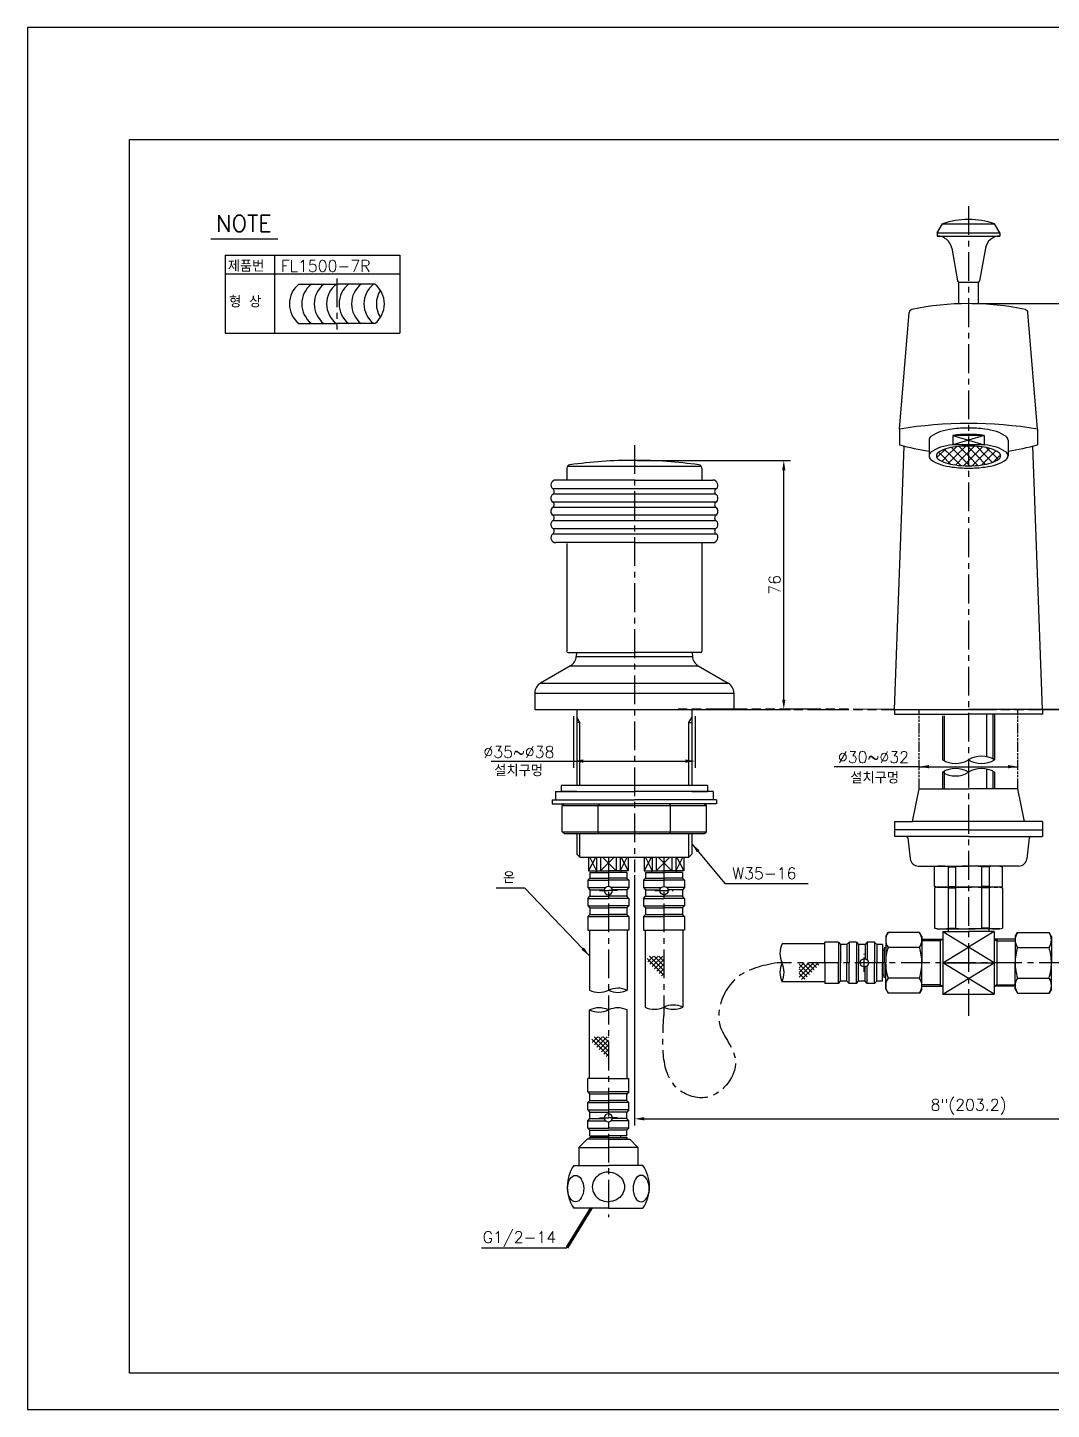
# Model space of a CAD drawing. Extents: x 516 to 1110, y 0 to 420.
# Drawn here: x 516.2 to 827.5, y 0 to 420 of the extents above; entities that cross this region are included whole.
import ezdxf

# ---------------------------------------------------------------- set-up
doc = ezdxf.new("R2010")
doc.units = 0
doc.header["$LTSCALE"] = 7
doc.header["$MEASUREMENT"] = 0
doc.linetypes.add('CENTER', pattern=[2, 1.25, -0.25, 0.25, -0.25])
doc.linetypes.add('PHANTOM', pattern=[0.8, 0.45, -0.05, 0.1, -0.05, 0.1, -0.05])
doc.layers.get('0').update_dxf_attribs({"color": 2, "linetype": 'CONTINUOUS'})
for name, color, linetype in [('CL', 1, 'CENTER'), ('D', 2, 'CONTINUOUS'), ('DIM', 2, 'CONTINUOUS'), ('DWG', 7, 'CONTINUOUS'), ('PH', 3, 'PHANTOM')]:
    doc.layers.add(name, color=color, linetype=linetype)
doc.styles.add('GHS', font='ROMANS', dxfattribs={"bigfont": 'GHS'})
doc.dimstyles.new('STANDARD$7', dxfattribs={"dimtxt": 3.5, "dimasz": 3, "dimexe": 1, "dimexo": 0.0625, "dimgap": 1, "dimtad": 1, "dimdec": 4, "dimzin": 0, "dimdsep": 46, "dimtxsty": 'GHS', "dimcen": 1, "dimclrt": 2, "dimadec": 0, "dimazin": 0, "dimtfac": 1, "dimtdec": 4, "dimtofl": 0, "dimtmove": 0, "dimatfit": 3, "dimfxl": 0, "dimtolj": 1, "dimtzin": 0, "dimarcsym": 0})

# ---------------------------------------------------------------- blocks, each defined once
blk = doc.blocks.new('BORDER')
for p, q in [((1, 1), (0, 1)), ((0, 1), (0, 0)), ((0, 0), (1, 0))]:
    blk.add_line(p, q)
blk = doc.blocks.new('*X51')
at = {"color": 0}
for p, q in [((202.27, 1241.71), (204.35, 1243.8)), ((206.09, 1241.71), (204.09, 1243.71)), ((204.92, 1241.71), (207.72, 1244.51)), ((208.74, 1241.71), (206.18, 1244.27)), ((207.57, 1241.71), (210.57, 1244.72)), ((211.39, 1241.71), (208.51, 1244.59)), ((211.39, 1244.36), (211.03, 1244.72)), ((211.39, 1242.89), (213.18, 1244.68)), ((214.04, 1241.71), (211.39, 1244.36)), ((212.87, 1241.71), (215.6, 1244.44)), ((216.69, 1241.71), (213.77, 1244.64)), ((215.52, 1241.71), (217.8, 1243.99)), ((219.35, 1241.71), (216.83, 1244.22)), ((218.18, 1241.71), (219.71, 1243.25)), ((201.76, 1241.21), (202.27, 1241.71)), ((203.44, 1241.71), (202.35, 1242.8)), ((203.28, 1240.07), (204.92, 1241.71)), ((205.94, 1239.2), (203.44, 1241.71)), ((205.23, 1239.37), (207.57, 1241.71)), ((209.01, 1238.79), (206.09, 1241.71)), ((207.46, 1238.95), (210.22, 1241.71)), ((211.39, 1239.06), (208.74, 1241.71)), ((209.9, 1238.74), (211.39, 1240.24)), ((210.22, 1241.71), (211.39, 1242.89)), ((211.39, 1240.24), (212.87, 1241.71)), ((214.27, 1238.83), (211.39, 1241.71)), ((211.39, 1241.71), (211.39, 1241.71)), ((211.75, 1238.7), (211.39, 1239.06)), ((212.53, 1238.72), (215.52, 1241.71)), ((216.6, 1239.15), (214.04, 1241.71)), ((215.42, 1238.96), (218.18, 1241.71)), ((218.69, 1239.72), (216.69, 1241.71)), ((218.92, 1239.81), (220.83, 1241.71)), ((220.44, 1240.62), (219.35, 1241.71)), ((220.83, 1241.71), (221.11, 1241.99))]:
    blk.add_line(p, q, dxfattribs=at)

msp = doc.modelspace()

# ---------------------------------------------------------------- linework, layer by layer
at = {"color": 4}
for p, q in [((547.23, 386), (1096.23, 386)), ((547.23, 11), (547.23, 386)), ((1096.23, 11), (547.23, 11))]:
    msp.add_line(p, q, dxfattribs=at)
at = {"color": 7, "linetype": 'Continuous'}
for p, q in [((683.11, 230.07), (683.05, 228.89)), ((718.28, 230.07), (718.35, 228.89)), ((681.3, 226.04), (672.2, 220.78)), ((720.09, 226.04), (729.2, 220.78)), ((670.45, 217.75), (670.45, 212.77)), ((730.95, 217.75), (730.95, 212.77)), ((670.45, 212.77), (700.7, 212.77)), ((683.2, 212.77), (683.2, 189.77)), ((718.2, 212.77), (730.95, 212.77)), ((718.2, 212.77), (718.2, 189.77)), ((675.7, 185.27), (700.7, 185.27)), ((675.7, 185.27), (675.7, 184.07)), ((676.7, 187.77), (676.7, 185.27)), ((683.2, 187.77), (678.45, 187.77)), ((725.7, 185.27), (700.7, 185.27)), ((718.2, 187.77), (722.95, 187.77)), ((724.7, 187.77), (724.7, 185.27)), ((725.7, 185.27), (725.7, 184.07)), ((675.7, 184.07), (700.7, 184.07)), ((679.33, 184.07), (678.76, 183.57)), ((678.76, 183.57), (722.64, 183.57)), ((678.76, 175.57), (678.76, 183.57)), ((690.01, 184.07), (689.73, 183.57)), ((689.73, 175.57), (689.73, 183.57)), ((725.7, 184.07), (700.7, 184.07)), ((711.38, 184.07), (711.67, 183.57)), ((711.67, 175.57), (711.67, 183.57)), ((722.06, 184.07), (722.64, 183.57)), ((722.64, 175.57), (722.64, 183.57)), ((678.76, 175.57), (722.64, 175.57)), ((679.33, 175.07), (678.76, 175.57)), ((679.33, 175.07), (722.06, 175.07)), ((683.2, 175.07), (683.2, 168.77)), ((690.01, 175.07), (689.73, 175.57)), ((711.38, 175.07), (711.67, 175.57)), ((718.2, 175.07), (718.2, 168.77)), ((722.06, 175.07), (722.64, 175.57)), ((683.2, 168.77), (684.2, 167.77)), ((718.2, 168.77), (717.2, 167.77)), ((700.7, 167.77), (684.2, 167.77)), ((717.2, 167.77), (700.7, 167.77)), ((717.2, 167.77), (715.7, 167.77))]:
    msp.add_line(p, q, dxfattribs=at)
at = {"color": 2, "linetype": 'Continuous'}
for p, q in [((683.1, 230.03), (683.15, 230.07)), ((676.77, 187.77), (676.7, 187.77)), ((724.62, 187.77), (724.7, 187.77)), ((675.7, 184.15), (675.75, 184.07)), ((725.7, 184.15), (725.64, 184.07))]:
    msp.add_line(p, q, dxfattribs=at)
at = {"color": 2}
for p, q in [((704.63, 137.03), (709.7, 131.96)), ((704.75, 135.99), (706.5, 137.74)), ((705.33, 137.74), (709.7, 133.37)), ((705.45, 135.28), (707.91, 137.74)), ((706.16, 134.57), (709.33, 137.74)), ((706.75, 137.74), (709.7, 134.78)), ((706.87, 133.87), (709.7, 136.71)), ((707.57, 133.16), (709.7, 135.29)), ((708.16, 137.74), (709.7, 136.2)), ((709.58, 137.74), (709.7, 137.61)), ((750.77, 131.37), (755.14, 135.74)), ((750.77, 135.61), (750.9, 135.74)), ((750.77, 132.78), (753.73, 135.74)), ((750.77, 134.2), (752.31, 135.74)), ((753.94, 132.19), (750.77, 135.36)), ((751.48, 130.66), (756.56, 135.74)), ((754.64, 132.9), (751.81, 135.74)), ((755.35, 133.61), (753.22, 135.74)), ((756.06, 134.32), (754.64, 135.74)), ((756.77, 135.02), (756.05, 135.74)), ((757.47, 135.73), (757.46, 135.74)), ((708.28, 132.45), (709.7, 133.88)), ((708.99, 131.75), (709.7, 132.46)), ((709.7, 131.04), (709.7, 131.05)), ((753.23, 131.49), (750.77, 133.95)), ((752.52, 130.78), (750.77, 132.53)), ((687.72, 112.53), (692.8, 107.45)), ((687.84, 111.48), (689.59, 113.24)), ((688.43, 113.24), (692.8, 108.87)), ((688.54, 110.78), (691, 113.24)), ((689.25, 110.07), (692.42, 113.24)), ((689.84, 113.24), (692.8, 110.28)), ((689.96, 109.36), (692.8, 112.2)), ((690.67, 108.66), (692.8, 110.79)), ((691.25, 113.24), (692.8, 111.69)), ((691.37, 107.95), (692.8, 109.37)), ((692.67, 113.24), (692.8, 113.11)), ((692.08, 107.24), (692.8, 107.96)), ((692.79, 106.53), (692.8, 106.54))]:
    msp.add_line(p, q, dxfattribs=at)
at = {"color": 7, "linetype": 'Continuous'}
for centre, start, end in [((679.55, 229.07), 300, 357), ((721.84, 229.07), 183, 240), ((673.95, 217.75), 120, 180), ((727.45, 217.75), 0, 60)]:
    msp.add_arc(centre, 3.5, start, end, dxfattribs=at)
at = {"color": 2, "linetype": 'Continuous'}
for centre, radius, start, end in [((751.73, 138.59), 6.77, 154.671, 204.893), ((751.73, 132.89), 6.77, 155.107, 205.329), ((739.45, 132.84), 6.78, 335.1431, 25.293), ((689.94, 133.52), 6.77, 244.671, 294.893), ((695.69, 121.24), 6.78, 65.1431, 115.293), ((695.65, 133.52), 6.77, 245.107, 295.329), ((689.94, 115.28), 6.77, 65.107, 115.329), ((695.65, 115.28), 6.77, 64.671, 114.893), ((706.84, 128.39), 6.77, 244.671, 294.893), ((712.59, 116.11), 6.78, 65.1431, 115.293), ((712.55, 128.39), 6.77, 245.107, 295.329), ((689.9, 127.56), 6.78, 245.1431, 295.293)]:
    msp.add_arc(centre, radius, start, end, dxfattribs=at)
at = {"layer": 'CL'}
for p, q in [((802.3, 365.74), (802.3, 119.6)), ((610.26, 343.76), (610.26, 328.2)), ((860.52, 135.74), (744.08, 135.74))]:
    msp.add_line(p, q, dxfattribs=at)
at = {"layer": 'CL', "color": 1}
for p, q in [((700.7, 293.12), (700.7, 163.34)), ((692.8, 167.77), (692.8, 58.38)), ((709.7, 167.77), (709.7, 119.69)), ((709.7, 167.77), (709.7, 142.82))]:
    msp.add_line(p, q, dxfattribs=at)
at = {"layer": 'CL', "ltscale": 0.5}
for p, q in [((690.05, 157.7), (692.8, 157.7)), ((695.55, 157.7), (692.8, 157.7)), ((706.95, 157.7), (712.45, 157.7)), ((770.61, 132.99), (770.61, 138.49)), ((690.05, 88.62), (692.8, 88.62)), ((695.55, 88.62), (692.8, 88.62))]:
    msp.add_line(p, q, dxfattribs=at)
at = {"layer": 'CL', "color": 1}
msp.add_spline([(744.08, 135.74), (731.89, 131.18), (726.71, 116.78), (731.44, 106.06), (723.18, 94.95), (714.83, 96.74), (709.7, 119.69)], degree=3, dxfattribs=at)
at = {"layer": 'D'}
for p, q in [((571.97, 355.8), (592.35, 355.8)), ((576.26, 350.83), (629.37, 350.83)), ((576.26, 350.83), (576.26, 327.12)), ((591.26, 350.83), (591.26, 327.12)), ((629.37, 350.83), (629.37, 327.12)), ((576.26, 345.13), (629.37, 345.13)), ((576.26, 327.12), (629.37, 327.12)), ((807.09, 296.07), (797.5, 293.23)), ((797.5, 296.07), (807.09, 293.23)), ((682.2, 210.68), (682.2, 195.05)), ((684.1, 208.77), (683.2, 210.33)), ((717.3, 208.77), (718.2, 210.33)), ((719.2, 210.68), (719.2, 195.05)), ((684.1, 189.77), (684.1, 208.77)), ((717.3, 189.77), (717.3, 208.77)), ((657.12, 197.05), (716.2, 197.05)), ((684.1, 167.87), (684.1, 175.07)), ((717.3, 167.87), (717.3, 175.07)), ((688.86, 167.77), (686.8, 163.7)), ((687.15, 167.77), (689.23, 163.7)), ((690.4, 163.7), (694.47, 167.77)), ((695.19, 163.7), (691.13, 167.77)), ((698.44, 167.77), (696.36, 163.7)), ((696.73, 167.77), (698.8, 163.7)), ((705.76, 167.77), (703.7, 163.7)), ((704.05, 167.77), (706.13, 163.7)), ((711.37, 167.77), (707.3, 163.7)), ((712.09, 163.7), (708.03, 167.77)), ((715.34, 167.77), (713.26, 163.7)), ((713.63, 167.77), (715.7, 163.7)), ((728.24, 159.85), (753.53, 159.85)), ((667.44, 158.41), (658.67, 158.41)), ((654.25, 49.06), (680.15, 49.06))]:
    msp.add_line(p, q, dxfattribs=at)
at = {"layer": 'D', "color": 2}
for p, q in [((803.3, 336.12), (851.5, 336.12)), ((825.8, 212.77), (851.5, 212.77))]:
    msp.add_line(p, q, dxfattribs=at)
at = {"layer": 'D', "color": 7}
for p in [(776.61, 140.24), (776.61, 131.24)]:
    msp.add_line(p, (776.61, 135.74), dxfattribs=at)
at = {"layer": 'D'}
for points in [[(685.2, 197.55), (685.2, 196.55), (682.2, 197.05)], [(716.2, 197.55), (716.2, 196.55), (719.2, 197.05)]]:
    msp.add_solid(points, dxfattribs=at)
at = {"layer": 'DIM'}
for p, q in [((701.7, 288.47), (748.13, 288.47)), ((746.13, 215.77), (746.13, 285.47)), ((731.95, 212.77), (748.13, 212.77)), ((787.3, 195.35), (761.47, 195.35)), ((787.3, 195.35), (817.3, 195.35)), ((700.7, 162.34), (700.7, 86.32)), ((703.7, 88.32), (900.9, 88.32))]:
    msp.add_line(p, q, dxfattribs=at)
for points in [[(745.63, 285.47), (746.63, 285.47), (746.13, 288.47)], [(745.63, 215.77), (746.63, 215.77), (746.13, 212.77)], [(790.3, 195.85), (790.3, 194.85), (787.3, 195.35)], [(814.3, 195.85), (814.3, 194.85), (817.3, 195.35)], [(703.7, 88.82), (703.7, 87.82), (700.7, 88.32)]]:
    msp.add_solid(points, dxfattribs=at)
at = {"layer": 'DWG'}
for p, q in [((792.8, 357.66), (794.38, 360.4)), ((792.8, 357.66), (792.8, 356.66)), ((792.8, 357.66), (811.8, 357.66)), ((794.38, 360.4), (810.21, 360.4)), ((811.8, 357.66), (810.21, 360.4)), ((811.8, 357.66), (811.8, 356.66)), ((792.8, 356.66), (811.8, 356.66)), ((797.18, 352.94), (798.92, 343.07)), ((807.41, 352.94), (805.67, 343.07)), ((598.71, 342.03), (610.26, 342.03)), ((621.81, 342.03), (610.26, 342.03)), ((799.3, 342.66), (805.3, 342.66)), ((799.3, 336.06), (799.3, 342.66)), ((799.42, 342.66), (805.18, 342.66)), ((805.3, 336.06), (805.3, 342.66)), ((781.3, 297.97), (784.23, 333.38)), ((823.3, 297.97), (820.36, 333.38)), ((598.71, 330.03), (610.26, 330.03)), ((621.81, 330.03), (610.26, 330.03)), ((781.3, 297.97), (781.3, 293.18)), ((790.3, 294.57), (790.3, 289.82)), ((797.5, 296.07), (797.5, 293.22)), ((807.09, 296.07), (797.5, 296.07)), ((807.09, 296.07), (807.09, 293.22)), ((814.3, 294.57), (814.3, 289.82)), ((823.3, 297.97), (823.3, 293.18)), ((779.8, 212.77), (782.76, 292.8)), ((807.09, 293.22), (797.5, 293.22)), ((824.8, 212.77), (821.83, 292.8)), ((680.2, 286.11), (680.2, 282.47)), ((680.42, 286.74), (720.97, 286.74)), ((721.2, 286.11), (721.2, 282.47)), ((700.7, 282.47), (676.8, 282.47)), ((700.7, 282.47), (724.6, 282.47)), ((725.5, 279.77), (675.9, 279.77)), ((725.5, 278.17), (675.9, 278.17)), ((725.5, 275.77), (675.9, 275.77)), ((725.5, 274.17), (675.9, 274.17)), ((725.5, 271.77), (675.9, 271.77)), ((675.9, 270.17), (725.5, 270.17)), ((675.9, 267.77), (725.5, 267.77)), ((675.9, 266.17), (725.5, 266.17)), ((680.2, 263.47), (676.8, 263.47)), ((684.7, 263.47), (680.2, 263.47)), ((700.7, 263.47), (680.2, 263.47)), ((680.2, 263.17), (680.2, 230.37)), ((700.7, 263.47), (721.2, 263.47)), ((716.7, 263.47), (721.2, 263.47)), ((721.2, 263.47), (721.2, 230.37)), ((721.2, 263.47), (724.6, 263.47)), ((680.5, 230.07), (700.7, 230.07)), ((683.05, 228.89), (718.35, 228.89)), ((720.9, 230.07), (700.7, 230.07)), ((681.3, 226.04), (720.09, 226.04)), ((672.2, 220.78), (729.2, 220.78)), ((670.45, 217.75), (730.95, 217.75)), ((670.45, 212.77), (683.2, 212.77)), ((700.7, 212.77), (730.95, 212.77)), ((779.8, 212.77), (802.3, 212.77)), ((779.8, 212.77), (779.8, 211.27)), ((779.8, 211.27), (802.3, 211.27)), ((794.4, 210.77), (794.4, 197.43)), ((824.8, 212.77), (802.3, 212.77)), ((824.8, 211.27), (802.3, 211.27)), ((807.8, 211.27), (807.8, 198.38)), ((810.2, 211.27), (810.2, 197.43)), ((824.8, 212.77), (824.8, 211.27)), ((684.1, 208.77), (683.2, 208.77)), ((717.3, 208.77), (718.2, 208.77)), ((794.4, 193.66), (794.4, 188.65)), ((807.8, 194.62), (807.8, 188.65)), ((810.2, 193.66), (810.2, 188.65)), ((678.45, 189.77), (722.95, 189.77)), ((678.45, 189.77), (678.45, 187.77)), ((722.95, 189.77), (722.95, 187.77)), ((676.7, 187.77), (700.7, 187.77)), ((724.7, 187.77), (700.7, 187.77)), ((785.3, 178.65), (787.3, 188.65)), ((787.3, 188.65), (802.3, 188.65)), ((817.3, 188.65), (802.3, 188.65)), ((819.3, 178.65), (817.3, 188.65)), ((779.8, 178.65), (785.3, 178.65)), ((779.8, 178.65), (779.8, 176.15)), ((824.8, 178.65), (785.3, 178.65)), ((824.8, 178.65), (824.8, 176.15)), ((802.3, 176.15), (779.8, 176.15)), ((779.8, 176.15), (779.8, 174.15)), ((802.3, 174.15), (779.8, 174.15)), ((783.85, 173.71), (784.55, 167.38)), ((802.3, 176.15), (824.8, 176.15)), ((802.3, 174.15), (824.8, 174.15)), ((820.75, 173.71), (820.04, 167.38)), ((824.8, 176.15), (824.8, 174.15)), ((686.8, 167.77), (686.8, 163.7)), ((689.23, 167.77), (689.23, 163.7)), ((690.4, 167.77), (690.4, 163.7)), ((695.19, 167.77), (695.19, 163.7)), ((696.36, 167.77), (696.36, 163.7)), ((698.8, 167.77), (698.8, 163.7)), ((703.7, 167.77), (703.7, 163.7)), ((706.13, 167.77), (706.13, 163.7)), ((707.3, 167.77), (707.3, 163.7)), ((712.09, 167.77), (712.09, 163.7)), ((713.26, 167.77), (713.26, 163.7)), ((715.7, 167.77), (715.7, 163.7)), ((787.03, 165.15), (802.3, 165.15)), ((792.8, 165.15), (792, 164.94)), ((792, 158.97), (792, 164.94)), ((792.8, 165.15), (793.95, 165.15)), ((796.06, 164.94), (796.06, 158.97)), ((796.06, 164.94), (798.32, 164.94)), ((798.32, 164.94), (798.32, 158.97)), ((817.56, 165.15), (802.3, 165.15)), ((808.53, 164.94), (806.28, 164.94)), ((806.28, 164.94), (806.28, 158.97)), ((808.53, 164.94), (808.53, 158.97)), ((811.8, 165.15), (810.65, 165.15)), ((811.8, 165.15), (812.6, 164.94)), ((812.6, 158.97), (812.6, 164.94)), ((686.55, 160.82), (687.2, 161.47)), ((686.55, 160.82), (692.8, 160.82)), ((686.55, 160.82), (686.55, 158.59)), ((686.8, 163.7), (692.8, 163.7)), ((687.2, 163.2), (692.8, 163.2)), ((687.2, 163.2), (687.2, 161.47)), ((687.2, 161.47), (692.8, 161.47)), ((689.05, 163.7), (689.05, 163.2)), ((698.8, 163.7), (692.8, 163.7)), ((698.4, 163.2), (692.8, 163.2)), ((698.4, 161.47), (692.8, 161.47)), ((699.05, 160.82), (692.8, 160.82)), ((696.55, 163.7), (696.55, 163.2)), ((698.4, 163.2), (698.4, 161.47)), ((699.05, 160.82), (698.4, 161.47)), ((699.05, 160.82), (699.05, 158.59)), ((703.45, 160.82), (704.1, 161.47)), ((703.45, 160.82), (709.7, 160.82)), ((703.45, 160.82), (703.45, 158.59)), ((703.7, 163.7), (709.7, 163.7)), ((704.1, 163.2), (709.7, 163.2)), ((704.1, 163.2), (704.1, 161.47)), ((704.1, 161.47), (709.7, 161.47)), ((705.95, 163.7), (705.95, 163.2)), ((715.7, 163.7), (709.7, 163.7)), ((715.3, 163.2), (709.7, 163.2)), ((715.3, 161.47), (709.7, 161.47)), ((715.95, 160.82), (709.7, 160.82)), ((713.45, 163.7), (713.45, 163.2)), ((715.3, 163.2), (715.3, 161.47)), ((715.95, 160.82), (715.3, 161.47)), ((715.95, 160.82), (715.95, 158.59)), ((686.55, 158.59), (691.91, 158.59)), ((686.55, 158.59), (687.2, 157.94)), ((686.55, 155.32), (687.2, 155.97)), ((687.2, 157.94), (691.57, 157.94)), ((687.2, 157.94), (687.2, 155.97)), ((687.2, 155.97), (692.8, 155.97)), ((698.4, 155.97), (692.8, 155.97)), ((699.05, 158.59), (693.68, 158.59)), ((698.4, 157.94), (694.02, 157.94)), ((699.05, 158.59), (698.4, 157.94)), ((698.4, 157.94), (698.4, 155.97)), ((699.05, 155.32), (698.4, 155.97)), ((703.45, 158.59), (708.81, 158.59)), ((703.45, 158.59), (704.1, 157.94)), ((703.45, 155.32), (704.1, 155.97)), ((704.1, 157.94), (708.47, 157.94)), ((704.1, 157.94), (704.1, 155.97)), ((704.1, 155.97), (709.7, 155.97)), ((715.3, 155.97), (709.7, 155.97)), ((715.95, 158.59), (710.58, 158.59)), ((715.3, 157.94), (710.92, 157.94)), ((715.95, 158.59), (715.3, 157.94)), ((715.3, 157.94), (715.3, 155.97)), ((715.95, 155.32), (715.3, 155.97)), ((792.8, 158.75), (792, 158.97)), ((792.8, 158.75), (792, 158.54)), ((792, 158.54), (792, 146.27)), ((792.8, 158.75), (802.3, 158.75)), ((796.06, 158.97), (798.32, 158.97)), ((796.06, 158.54), (796.06, 146.27)), ((796.06, 158.54), (798.32, 158.54)), ((798.32, 158.54), (798.32, 146.27)), ((811.8, 158.75), (802.3, 158.75)), ((808.53, 158.97), (806.28, 158.97)), ((806.28, 158.54), (806.28, 146.27)), ((808.53, 158.54), (806.28, 158.54)), ((808.53, 158.54), (808.53, 146.27)), ((811.8, 158.75), (812.6, 158.97)), ((811.8, 158.75), (812.6, 158.54)), ((812.6, 158.54), (812.6, 146.27)), ((686.55, 155.32), (686.55, 153.09)), ((686.55, 155.32), (692.8, 155.32)), ((686.55, 153.09), (692.8, 153.09)), ((686.55, 153.09), (687.2, 152.44)), ((687.2, 152.44), (687.2, 150.47)), ((687.2, 152.43), (692.8, 152.43)), ((699.05, 155.32), (692.8, 155.32)), ((699.05, 153.09), (692.8, 153.09)), ((698.4, 152.43), (692.8, 152.43)), ((699.05, 153.09), (698.4, 152.44)), ((698.4, 152.44), (698.4, 150.47)), ((699.05, 155.32), (699.05, 153.09)), ((703.45, 155.32), (709.7, 155.32)), ((703.45, 155.32), (703.45, 153.09)), ((703.45, 153.09), (709.7, 153.09)), ((703.45, 153.09), (704.1, 152.44)), ((704.1, 152.44), (704.1, 150.47)), ((704.1, 152.43), (709.7, 152.43)), ((715.95, 155.32), (709.7, 155.32)), ((715.95, 153.09), (709.7, 153.09)), ((715.3, 152.43), (709.7, 152.43)), ((715.95, 153.09), (715.3, 152.44)), ((715.3, 152.44), (715.3, 150.47)), ((715.95, 155.32), (715.95, 153.09)), ((686.55, 149.82), (687.2, 150.47)), ((686.55, 149.82), (692.8, 149.82)), ((686.55, 149.82), (686.55, 145.7)), ((687.18, 150.46), (692.8, 150.46)), ((698.41, 150.46), (692.8, 150.46)), ((699.05, 149.82), (692.8, 149.82)), ((699.05, 149.82), (698.4, 150.47)), ((699.05, 149.82), (699.05, 145.7)), ((703.45, 149.82), (704.1, 150.47)), ((703.45, 149.82), (709.7, 149.82)), ((703.45, 149.82), (703.45, 145.7)), ((704.08, 150.46), (709.7, 150.46)), ((715.31, 150.46), (709.7, 150.46)), ((715.95, 149.82), (709.7, 149.82)), ((715.95, 149.82), (715.3, 150.47)), ((715.95, 149.82), (715.95, 145.7)), ((686.55, 145.7), (692.8, 145.7)), ((687.05, 145.7), (687.05, 127.39)), ((699.05, 145.7), (692.8, 145.7)), ((698.55, 145.7), (698.55, 127.39)), ((703.45, 145.7), (709.7, 145.7)), ((703.95, 145.7), (703.95, 122.27)), ((715.95, 145.7), (709.7, 145.7)), ((715.45, 145.7), (715.45, 122.27)), ((777.11, 143.74), (777.82, 144.98)), ((777.11, 143.74), (777.11, 135.74)), ((787.39, 144.98), (777.82, 144.98)), ((788.11, 143.74), (787.39, 144.98)), ((788.11, 143.74), (788.11, 135.74)), ((788.11, 142.88), (794.5, 142.88)), ((792.8, 146.05), (792, 146.27)), ((792.8, 146.05), (802.3, 146.05)), ((793.68, 142.88), (793.68, 128.62)), ((794.5, 145.25), (794.5, 126.25)), ((794.5, 145.25), (802.3, 145.25)), ((796.06, 146.27), (798.32, 146.27)), ((796.1, 146.05), (796.1, 145.25)), ((811.8, 146.05), (802.3, 146.05)), ((810.1, 145.25), (802.3, 145.25)), ((808.53, 146.27), (806.28, 146.27)), ((808.5, 146.05), (808.5, 145.25)), ((810.1, 145.25), (810.1, 126.25)), ((816.48, 142.88), (810.1, 142.88)), ((810.91, 142.88), (810.91, 128.62)), ((811.8, 146.05), (812.6, 146.27)), ((816.48, 143.74), (817.2, 144.98)), ((816.48, 143.74), (816.48, 135.74)), ((817.2, 144.98), (826.77, 144.98)), ((827.48, 143.74), (826.77, 144.98)), ((827.48, 143.74), (827.48, 135.74)), ((758.61, 141.49), (745.6, 141.49)), ((758.61, 135.74), (758.61, 141.99)), ((762.73, 141.99), (758.61, 141.99)), ((762.73, 141.99), (763.38, 141.34)), ((762.73, 141.99), (762.73, 135.74)), ((763.36, 141.35), (763.36, 135.74)), ((765.34, 141.34), (763.38, 141.34)), ((765.99, 141.99), (765.34, 141.34)), ((765.34, 141.34), (765.34, 135.74)), ((765.99, 141.99), (765.99, 135.74)), ((768.23, 141.99), (765.99, 141.99)), ((768.23, 141.99), (768.88, 141.34)), ((768.23, 141.99), (768.23, 135.74)), ((770.84, 141.34), (768.88, 141.34)), ((768.88, 141.34), (768.88, 135.74)), ((771.49, 141.99), (770.84, 141.34)), ((770.84, 141.34), (770.84, 136.97)), ((773.73, 141.99), (771.49, 141.99)), ((771.49, 141.99), (771.49, 136.62)), ((773.73, 141.99), (774.38, 141.34)), ((773.73, 141.99), (773.73, 135.74)), ((774.38, 141.34), (774.38, 135.74)), ((776.11, 141.34), (774.38, 141.34)), ((776.11, 141.34), (776.11, 135.74)), ((776.61, 139.49), (776.11, 139.49)), ((787.39, 140.36), (777.82, 140.36)), ((817.2, 140.36), (826.77, 140.36)), ((758.61, 135.74), (758.61, 129.49)), ((762.73, 129.49), (762.73, 135.74)), ((763.36, 130.12), (763.36, 135.74)), ((765.34, 130.14), (765.34, 135.74)), ((765.99, 129.49), (765.99, 135.74)), ((768.23, 129.49), (768.23, 135.74)), ((768.88, 130.14), (768.88, 135.74)), ((770.84, 130.14), (770.84, 134.51)), ((771.49, 129.49), (771.49, 134.86)), ((773.73, 129.49), (773.73, 135.74)), ((774.38, 130.14), (774.38, 135.74)), ((776.11, 130.14), (776.11, 135.74)), ((777.11, 127.74), (777.11, 135.74)), ((788.11, 127.74), (788.11, 135.74)), ((794.5, 135.75), (810.1, 135.73)), ((816.48, 127.74), (816.48, 135.74)), ((827.48, 127.74), (827.48, 135.74)), ((776.61, 131.99), (776.11, 131.99)), ((787.39, 131.12), (777.82, 131.12)), ((817.2, 131.12), (826.77, 131.12)), ((758.61, 129.99), (745.6, 129.99)), ((762.73, 129.49), (758.61, 129.49)), ((762.73, 129.49), (763.38, 130.14)), ((765.34, 130.14), (763.38, 130.14)), ((765.99, 129.49), (765.34, 130.14)), ((768.23, 129.49), (765.99, 129.49)), ((768.23, 129.49), (768.88, 130.14)), ((770.84, 130.14), (768.88, 130.14)), ((771.49, 129.49), (770.84, 130.14)), ((773.73, 129.49), (771.49, 129.49)), ((773.73, 129.49), (774.38, 130.14)), ((776.11, 130.14), (774.38, 130.14)), ((777.11, 127.74), (777.82, 126.5)), ((787.39, 126.5), (777.82, 126.5)), ((788.11, 127.74), (787.39, 126.5)), ((788.11, 128.62), (794.5, 128.62)), ((794.5, 126.25), (810.1, 126.25)), ((816.48, 128.62), (810.1, 128.62)), ((816.48, 127.74), (817.2, 126.5)), ((817.2, 126.5), (826.77, 126.5)), ((827.48, 127.74), (826.77, 126.5)), ((687.05, 100.62), (687.05, 121.4)), ((698.55, 100.62), (698.55, 121.4)), ((686.55, 96.5), (686.55, 100.62)), ((692.8, 100.62), (686.55, 100.62)), ((692.8, 100.62), (699.05, 100.62)), ((699.05, 96.5), (699.05, 100.62)), ((686.55, 96.5), (692.8, 96.5)), ((686.55, 96.5), (687.2, 95.85)), ((686.55, 93.23), (687.2, 93.88)), ((686.55, 91), (686.55, 93.23)), ((686.55, 93.23), (692.8, 93.23)), ((687.18, 95.87), (692.8, 95.87)), ((687.2, 93.88), (687.2, 95.85)), ((687.2, 93.89), (692.8, 93.89)), ((699.05, 96.5), (692.8, 96.5)), ((698.41, 95.87), (692.8, 95.87)), ((698.4, 93.89), (692.8, 93.89)), ((699.05, 93.23), (692.8, 93.23)), ((699.05, 96.5), (698.4, 95.85)), ((698.4, 93.88), (698.4, 95.85)), ((699.05, 93.23), (698.4, 93.88)), ((699.05, 91), (699.05, 93.23)), ((686.55, 91), (692.8, 91)), ((686.55, 91), (687.2, 90.35)), ((686.55, 87.73), (687.2, 88.38)), ((687.2, 90.35), (692.8, 90.35)), ((687.2, 88.38), (687.2, 90.35)), ((687.2, 88.38), (691.57, 88.38)), ((699.05, 91), (692.8, 91)), ((698.4, 90.35), (692.8, 90.35)), ((698.4, 88.38), (694.02, 88.38)), ((699.05, 91), (698.4, 90.35)), ((698.4, 88.38), (698.4, 90.35)), ((699.05, 87.73), (698.4, 88.38)), ((686.55, 87.73), (691.91, 87.73)), ((686.55, 85.5), (686.55, 87.73)), ((686.55, 85.5), (692.8, 85.5)), ((686.55, 85.5), (687.2, 84.85)), ((687.2, 83.12), (687.2, 84.85)), ((687.2, 84.85), (692.8, 84.85)), ((699.05, 85.5), (692.8, 85.5)), ((698.4, 84.85), (692.8, 84.85)), ((699.05, 87.73), (693.68, 87.73)), ((699.05, 85.5), (698.4, 84.85)), ((698.4, 83.12), (698.4, 84.85)), ((699.05, 85.5), (699.05, 87.73)), ((686.3, 82.12), (683.8, 79.62)), ((692.8, 82.12), (686.3, 82.12)), ((692.8, 82.62), (687.1, 82.62)), ((688.55, 82.62), (687.1, 82.62)), ((687.1, 82.12), (687.1, 82.62)), ((687.2, 83.12), (692.8, 83.12)), ((689.05, 82.62), (689.05, 83.12)), ((698.4, 83.12), (692.8, 83.12)), ((692.8, 82.62), (698.5, 82.62)), ((692.8, 82.12), (699.3, 82.12)), ((696.55, 82.62), (696.55, 83.12)), ((697.05, 82.62), (698.5, 82.62)), ((698.5, 82.12), (698.5, 82.62)), ((699.3, 82.12), (701.8, 79.62)), ((683.8, 79.62), (683.8, 74.12)), ((683.8, 79.62), (692.8, 79.62)), ((701.8, 79.62), (692.8, 79.62)), ((701.8, 79.62), (701.8, 74.12)), ((682.3, 74.12), (692.8, 74.12)), ((703.3, 74.12), (692.8, 74.12)), ((692.8, 61.12), (682.3, 61.12)), ((692.8, 61.12), (703.3, 61.12))]:
    msp.add_line(p, q, dxfattribs=at)
at = {"layer": 'DWG', "color": 2}
for p, q in [((794.9, 210.77), (794.9, 197.15)), ((809.7, 211.27), (809.7, 197.71)), ((794.9, 193.94), (794.9, 188.65)), ((809.7, 193.94), (809.7, 188.65)), ((794.5, 142.88), (793.68, 142.41)), ((794.5, 145.25), (802.3, 140.5)), ((810.1, 145.25), (802.3, 140.5)), ((810.1, 142.88), (810.91, 142.41)), ((793.68, 142.41), (788.11, 142.41)), ((794.5, 135.75), (802.3, 140.5)), ((810.1, 135.75), (802.3, 140.5)), ((810.91, 142.41), (816.48, 142.41)), ((802.3, 131), (794.5, 135.75)), ((802.3, 131), (810.1, 135.75)), ((794.5, 126.25), (802.3, 131)), ((810.1, 126.25), (802.3, 131)), ((793.68, 129.09), (788.11, 129.09)), ((793.68, 129.09), (794.5, 128.62)), ((810.91, 129.09), (810.1, 128.62)), ((810.91, 129.09), (816.48, 129.09))]:
    msp.add_line(p, q, dxfattribs=at)
at = {"layer": 'DWG', "color": 7, "linetype": 'Continuous'}
for p, q in [((777.11, 140.24), (776.61, 140.24)), ((777.11, 131.24), (776.61, 131.24))]:
    msp.add_line(p, q, dxfattribs=at)
at = {"layer": 'DWG'}
for points in [[(814.3, 294.57, 0.236739), (813.73, 295.69, 0.08552), (810.78, 297.19, 0.043127), (807.22, 297.97, 0.031837), (802.3, 298.28, 0.031837), (797.37, 297.97, 0.043127), (793.81, 297.19, 0.08552), (790.86, 295.69, 0.236739), (790.3, 294.57, 0.236739)], [(790.3, 289.82, 0.236739), (790.86, 288.7, 0.08552), (793.81, 287.2, 0.043127), (797.37, 286.42, 0.031837), (802.3, 286.11, 0.031837), (807.22, 286.42, 0.043127), (810.78, 287.2, 0.08552), (813.73, 288.7, 0.236739), (814.3, 289.82, 0.236739), (813.73, 290.94, 0.08552), (810.78, 292.44, 0.043127), (807.22, 293.21, 0.000828), (807.09, 293.23, 0.031837)], [(797.5, 293.23, 0.000828), (797.37, 293.21, 0.043127), (793.81, 292.44, 0.08552), (790.86, 290.94, 0.236739), (790.3, 289.82, 0.236739)]]:
    msp.add_lwpolyline(points, format="xyb", dxfattribs=at)
msp.add_lwpolyline([(792.55, 289.82, 0.236739), (793, 288.91, 0.08552), (795.4, 287.69, 0.043127), (798.3, 287.06, 0.031837), (802.3, 286.8, 0.031837), (806.3, 287.06, 0.043127), (809.19, 287.69, 0.08552), (811.59, 288.91, 0.236739), (812.05, 289.82, 0.236739), (811.59, 290.73, 0.08552), (809.19, 291.95, 0.043127), (806.3, 292.58, 0.031837), (802.3, 292.83, 0.031837), (798.3, 292.58, 0.043127), (795.4, 291.95, 0.08552), (793, 290.73, 0.236739)], format="xyb", close=True, dxfattribs=at)
for centre in [(709.7, 157.7), (770.61, 135.74)]:
    msp.add_circle(centre, 1.25, dxfattribs=at)
for centre, radius, start, end in [((802.3, 336.16), 25.5, 90, 108.0909), ((802.3, 336.16), 25.5, 71.9091, 90), ((792.75, 352.16), 4.5, 10, 89.4331), ((811.84, 352.16), 4.5, 90.5669, 170), ((603.47, 336.03), 7.66, 128.4079, 231.5921), ((607.25, 336.03), 7.66, 128.4079, 231.5921), ((611.03, 336.03), 7.66, 128.4079, 231.5921), ((614.81, 336.03), 7.66, 128.4079, 231.5921), ((618.59, 336.03), 7.66, 128.4079, 231.5921), ((622.37, 336.03), 7.66, 128.4079, 231.5921), ((626.15, 336.03), 7.66, 128.4079, 231.5921), ((617.05, 336.03), 7.66, 308.4079, 51.5921), ((799.42, 343.16), 0.5, 190, 270), ((805.18, 343.16), 0.5, 270, 350), ((629.93, 336.03), 7.66, 147.2106, 212.7894), ((802.3, 254.12), 82, 77.8383, 102.1617), ((785.23, 333.3), 1, 102.1617, 175.2555), ((819.36, 333.3), 1, 4.7445, 77.8383), ((802.3, 168.36), 131.3, 80.7964, 99.2036), ((802.3, 259.01), 37.37, 82.6265, 97.3735), ((802.3, 371.03), 80.63, 254.9033, 261.441), ((802.3, 371.03), 80.63, 278.559, 285.0967), ((681.2, 286.11), 1, 98.0161, 180), ((700.7, 147.64), 140.83, 90, 98.0161), ((700.7, 147.64), 140.83, 81.9839, 90), ((720.2, 286.11), 1, 0, 81.9839), ((676.8, 280.97), 1.5, 90, 233.1301), ((724.6, 280.97), 1.5, 306.8699, 90), ((676.8, 276.97), 1.5, 126.8699, 233.1301), ((675.3, 278.97), 1, 306.8699, 53.1301), ((726.1, 278.97), 1, 126.8699, 233.1301), ((724.6, 276.97), 1.5, 306.8699, 53.1301), ((676.8, 272.97), 1.5, 126.8699, 233.1301), ((675.3, 274.97), 1, 306.8699, 53.1301), ((726.1, 274.97), 1, 126.8699, 233.1301), ((724.6, 272.97), 1.5, 306.8699, 53.1301), ((676.8, 268.97), 1.5, 126.8699, 233.1301), ((675.3, 270.97), 1, 306.8699, 53.1301), ((726.1, 270.97), 1, 126.8699, 233.1301), ((724.6, 268.97), 1.5, 306.8699, 53.1301), ((676.8, 264.97), 1.5, 126.8699, 270), ((675.3, 266.97), 1, 306.8699, 53.1301), ((724.6, 264.97), 1.5, 270, 53.1301), ((726.1, 266.97), 1, 126.8699, 233.1301), ((680.5, 230.37), 0.3, 180, 270), ((720.9, 230.37), 0.3, 270, 0), ((783.35, 173.65), 0.5, 6.3402, 90), ((821.24, 173.65), 0.5, 90, 173.6598), ((787.03, 167.65), 2.5, 186.3402, 270), ((794.03, 155.43), 9.73, 77.9474, 102.0526), ((802.3, 128.1), 37.05, 90, 96.1659), ((802.3, 128.1), 37.05, 83.8341, 90), ((810.56, 155.43), 9.73, 77.9474, 102.0526), ((817.56, 167.65), 2.5, 270, 353.6598), ((692.8, 157.7), 1.25, 90, 270), ((692.8, 157.7), 1.25, 270, 90), ((794.03, 168.48), 9.73, 257.9474, 282.0526), ((794.03, 149.02), 9.73, 77.9523, 102.0477), ((802.3, 195.81), 37.05, 263.8341, 270), ((802.3, 121.7), 37.05, 90, 96.1659), ((802.3, 195.81), 37.05, 270, 276.1659), ((802.3, 121.7), 37.05, 83.8341, 90), ((810.56, 168.48), 9.73, 257.9474, 282.0526), ((810.56, 149.02), 9.73, 77.9523, 102.0477), ((781.2, 142.67), 4.09, 145.6158, 214.3842), ((784.02, 142.67), 4.09, 325.6158, 34.3842), ((794.03, 155.79), 9.73, 257.9523, 282.0477), ((802.3, 183.11), 37.05, 263.8341, 270), ((802.3, 183.11), 37.05, 270, 276.1659), ((810.56, 155.79), 9.73, 257.9523, 282.0477), ((820.57, 142.67), 4.09, 145.6158, 214.3842), ((823.39, 142.67), 4.09, 325.6158, 34.3842), ((792.39, 135.74), 15.29, 162.412, 180), ((772.82, 135.74), 15.29, 0, 17.588), ((831.77, 135.74), 15.29, 162.412, 180), ((812.2, 135.74), 15.29, 0, 17.588), ((792.39, 135.74), 15.29, 180, 197.588), ((772.82, 135.74), 15.29, 342.412, 0), ((831.77, 135.74), 15.29, 180, 197.588), ((812.2, 135.74), 15.29, 342.412, 0), ((781.2, 128.81), 4.09, 145.6158, 214.3842), ((784.02, 128.81), 4.09, 325.6158, 34.3842), ((820.57, 128.81), 4.09, 145.6158, 214.3842), ((823.39, 128.81), 4.09, 325.6158, 34.3842), ((692.8, 88.62), 1.25, 90, 270), ((692.8, 88.62), 1.25, 270, 90), ((691.86, 67.62), 11.56, 145.7945, 214.2055), ((693.73, 67.62), 11.56, 325.7945, 34.2055)]:
    msp.add_arc(centre, radius, start, end, dxfattribs=at)
at = {"layer": 'DWG', "color": 2}
for centre, start, end in [((798.35, 203.85), 238.4124, 301.5876), ((806.25, 191), 58.4124, 121.5876), ((806.25, 203.85), 238.4124, 301.5876), ((798.35, 187.24), 58.4124, 121.5876), ((798.35, 200.08), 238.4124, 301.5876), ((806.25, 187.24), 58.4124, 121.5876)]:
    msp.add_arc(centre, 7.54, start, end, dxfattribs=at)
at = {"layer": 'DWG'}
msp.add_ellipse((692.8, 67.62), major_axis=(-4.9, 0), ratio=0.918559, start_param=4.712389, end_param=7.853982, dxfattribs=at)
at = {"layer": 'DWG', "extrusion": (0, 0, -1)}
msp.add_ellipse((692.8, 67.62), major_axis=(4.9, 0), ratio=0.918559, start_param=4.712389, end_param=7.853982, dxfattribs=at)
at = {"layer": 'DWG'}
msp.add_ellipse((682.84, 67.12), major_axis=(0, 4), ratio=0.612372, dxfattribs=at)
at = {"layer": 'DWG', "extrusion": (0, 0, -1)}
msp.add_ellipse((702.76, 67.12), major_axis=(0, 4), ratio=0.612372, dxfattribs=at)
at = {"layer": 'PH', "ltscale": 4}
for p, q in [((779.8, 212.77), (713.68, 212.86)), ((730.95, 212.77), (873.65, 212.77)), ((899.39, 212.77), (824.8, 212.77))]:
    msp.add_line(p, q, dxfattribs=at)
at = {"layer": 'PH'}
for p, q in [((787.3, 188.65), (787.3, 212.77)), ((817.3, 188.65), (817.3, 212.77))]:
    msp.add_line(p, q, dxfattribs=at)

# ---------------------------------------------------------------- block references
at = {"xscale": 594, "yscale": 420, "zscale": 594}
msp.add_blockref('BORDER', (516.23, 0), dxfattribs=at)
at = {"layer": 'D'}
msp.add_blockref('*X51', (590.9, -951.9), dxfattribs=at)

# ---------------------------------------------------------------- texts
at = {"layer": 'D', "style": 'GHS'}
for s, p in [('제품번', (577.09, 345.79)), ('FL1500-7R', (593.18, 345.79)), ('형 상', (577.49, 334.95)), ('%%C35~%%c38', (654.81, 198.05)), ('설치구멍', (658.1, 192.43)), ('W35-16', (730.48, 161.17)), ('온', (660.72, 159.9)), ('G1/2-14', (654.57, 50.58))]:
    msp.add_text(s, height=3.5, dxfattribs=at).set_placement(p)
at = {"layer": 'DIM', "insert": (743.38, 250.62), "char_height": 3.5, "attachment_point": 5, "rotation": 90, "style": 'GHS'}
msp.add_mtext('\\A1;76', dxfattribs=at)
at = {"layer": 'DIM', "char_height": 3.5, "attachment_point": 5, "style": 'GHS'}
for s, insert in [('%%C30~%%c32', (773.38, 198.25)), ('설치구멍', (773.76, 191.99)), ('\\A1;8"(203.2)', (802.3, 91.98))]:
    msp.add_mtext(s, dxfattribs=dict(at, insert=insert))
at = {"layer": 'DWG', "insert": (573.52, 362.98), "char_height": 5, "width": 50.6646, "attachment_point": 1, "style": 'GHS'}
msp.add_mtext('NOTE', dxfattribs=at)

# ---------------------------------------------------------------- leaders
at = {"layer": 'D'}
for points in [[(718.2, 171.92), (728.24, 159.85)], [(687.05, 137.88), (667.44, 158.41)]]:
    msp.add_leader(points, dimstyle='STANDARD$7', override={"dimscale": 1, "dimexe": 2, "dimexo": 1, "dimtad": 0, "dimzin": 5, "dimcen": -0.5, "dimtzin": 5}, dxfattribs=at)
at = {"layer": 'DIM'}
msp.add_leader([(687.55, 61.12), (680.15, 49.06)], dimstyle='STANDARD$7', override={"dimexe": 2, "dimexo": 1, "dimtad": 0, "dimcen": 0, "dimclrd": 256, "dimclre": 256, "dimclrt": 256, "dimtfac": 0.5, "dimtofl": 1, "dimtmove": 2, "dimatfit": 0, "dimlwd": 65535, "dimlwe": 65535}, dxfattribs=at)

doc.saveas('drawing.dxf')
